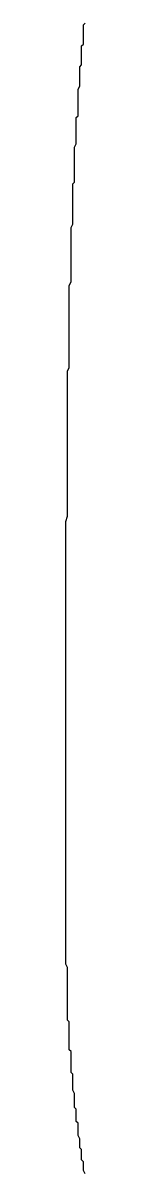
# Model space of a CAD drawing. Header units: millimetres. Extents: x 289 to 9778, y -894 to 6380.
# Drawn here: x 7138.59 to 7138.7, y -382.32 to -375.74 of the extents above; entities that cross this region are included whole.
import ezdxf

# ---------------------------------------------------------------- set-up
doc = ezdxf.new("R2010")
doc.units = ezdxf.units.MM

msp = doc.modelspace()

# ---------------------------------------------------------------- linework, layer by layer
msp.add_polyline3d([(7138.7001, -382.3225, 0), (7138.6901, -382.3025, 0), (7138.6901, -382.2925, 0), (7138.6901, -382.2825, 0), (7138.6901, -382.2725, 0), (7138.6901, -382.2525, 0), (7138.6801, -382.2425, 0), (7138.6801, -382.2325, 0), (7138.6801, -382.2125, 0), (7138.6801, -382.2025, 0), (7138.6801, -382.1925, 0), (7138.6801, -382.1825, 0), (7138.6701, -382.1725, 0), (7138.6701, -382.1525, 0), (7138.6701, -382.1425, 0), (7138.6701, -382.1325, 0), (7138.6701, -382.1225, 0), (7138.6601, -382.1025, 0), (7138.6601, -382.0925, 0), (7138.6601, -382.0825, 0), (7138.6601, -382.0725, 0), (7138.6601, -382.0625, 0), (7138.6601, -382.0425, 0), (7138.6601, -382.0325, 0), (7138.6501, -382.0225, 0), (7138.6501, -382.0125, 0), (7138.6501, -382.0025, 0), (7138.6501, -381.9825, 0), (7138.6501, -381.9725, 0), (7138.6501, -381.9625, 0), (7138.6501, -381.9525, 0), (7138.6401, -381.9425, 0), (7138.6401, -381.9325, 0), (7138.6401, -381.9125, 0), (7138.6401, -381.9025, 0), (7138.6401, -381.8925, 0), (7138.6401, -381.8825, 0), (7138.6401, -381.8725, 0), (7138.6401, -381.8625, 0), (7138.6301, -381.8425, 0), (7138.6301, -381.8325, 0), (7138.6301, -381.8225, 0), (7138.6301, -381.8125, 0), (7138.6301, -381.8025, 0), (7138.6301, -381.7925, 0), (7138.6301, -381.7825, 0), (7138.6301, -381.7625, 0), (7138.6301, -381.7525, 0), (7138.6201, -381.7425, 0), (7138.6201, -381.7325, 0), (7138.6201, -381.7225, 0), (7138.6201, -381.7125, 0), (7138.6201, -381.6925, 0), (7138.6201, -381.6825, 0), (7138.6201, -381.6725, 0), (7138.6201, -381.6625, 0), (7138.6201, -381.6525, 0), (7138.6201, -381.6425, 0), (7138.6201, -381.6225, 0), (7138.6101, -381.6125, 0), (7138.6101, -381.6025, 0), (7138.6101, -381.5925, 0), (7138.6101, -381.5825, 0), (7138.6101, -381.5725, 0), (7138.6101, -381.5525, 0), (7138.6101, -381.5425, 0), (7138.6101, -381.5325, 0), (7138.6101, -381.5225, 0), (7138.6101, -381.5125, 0), (7138.6101, -381.5025, 0), (7138.6101, -381.4825, 0), (7138.6101, -381.4725, 0), (7138.6101, -381.4625, 0), (7138.6101, -381.4525, 0), (7138.6001, -381.4425, 0), (7138.6001, -381.4225, 0), (7138.6001, -381.4125, 0), (7138.6001, -381.4025, 0), (7138.6001, -381.3925, 0), (7138.6001, -381.3825, 0), (7138.6001, -381.3625, 0), (7138.6001, -381.3525, 0), (7138.6001, -381.3425, 0), (7138.6001, -381.3325, 0), (7138.6001, -381.3125, 0), (7138.6001, -381.3025, 0), (7138.6001, -381.2925, 0), (7138.6001, -381.2825, 0), (7138.6001, -381.2625, 0), (7138.6001, -381.2525, 0), (7138.6001, -381.2425, 0), (7138.6001, -381.2325, 0), (7138.6001, -381.2125, 0), (7138.6001, -381.2025, 0), (7138.6001, -381.1925, 0), (7138.6001, -381.1725, 0), (7138.6001, -381.1625, 0), (7138.6001, -381.1525, 0), (7138.6001, -381.1425, 0), (7138.5901, -381.1225, 0), (7138.5901, -381.1125, 0), (7138.5901, -381.1025, 0), (7138.5901, -381.0825, 0), (7138.5901, -381.0725, 0), (7138.5901, -381.0525, 0), (7138.5901, -381.0425, 0), (7138.5901, -381.0325, 0), (7138.5901, -381.0125, 0), (7138.5901, -381.0025, 0), (7138.5901, -380.9925, 0), (7138.5901, -380.9725, 0), (7138.5901, -380.9625, 0), (7138.5901, -380.9425, 0), (7138.5901, -380.9325, 0), (7138.5901, -380.9225, 0), (7138.5901, -380.9025, 0), (7138.5901, -380.8925, 0), (7138.5901, -380.8725, 0), (7138.5901, -380.8625, 0), (7138.5901, -380.8425, 0), (7138.5901, -380.8325, 0), (7138.5901, -380.8125, 0), (7138.5901, -380.8025, 0), (7138.5901, -380.7825, 0), (7138.5901, -380.7725, 0), (7138.5901, -380.7525, 0), (7138.5901, -380.7425, 0), (7138.5901, -380.7225, 0), (7138.5901, -380.7125, 0), (7138.5901, -380.6925, 0), (7138.5901, -380.6725, 0), (7138.5901, -380.6625, 0), (7138.5901, -380.6425, 0), (7138.5901, -380.6325, 0), (7138.5901, -380.6125, 0), (7138.5901, -380.5925, 0), (7138.5901, -380.5825, 0), (7138.5901, -380.5625, 0), (7138.5901, -380.5425, 0), (7138.5901, -380.5325, 0), (7138.5901, -380.5125, 0), (7138.5901, -380.4925, 0), (7138.5901, -380.4825, 0), (7138.5901, -380.4625, 0), (7138.5901, -380.4425, 0), (7138.5901, -380.4225, 0), (7138.5901, -380.4125, 0), (7138.5901, -380.3925, 0), (7138.5901, -380.3725, 0), (7138.5901, -380.3525, 0), (7138.5901, -380.3325, 0), (7138.5901, -380.3125, 0), (7138.5901, -380.3025, 0), (7138.5901, -380.2825, 0), (7138.5901, -380.2625, 0), (7138.5901, -380.2425, 0), (7138.5901, -380.2225, 0), (7138.5901, -380.2025, 0), (7138.5901, -380.1825, 0), (7138.5901, -380.1625, 0), (7138.5901, -380.1425, 0), (7138.5901, -380.1225, 0), (7138.5901, -380.1025, 0), (7138.5901, -380.0825, 0), (7138.5901, -380.0625, 0), (7138.5901, -380.0425, 0), (7138.5901, -380.0225, 0), (7138.5901, -380.0025, 0), (7138.5901, -379.9825, 0), (7138.5901, -379.9625, 0), (7138.5901, -379.9425, 0), (7138.5901, -379.9225, 0), (7138.5901, -379.9025, 0), (7138.5901, -379.8825, 0), (7138.5901, -379.8625, 0), (7138.5901, -379.8425, 0), (7138.5901, -379.8225, 0), (7138.5901, -379.7925, 0), (7138.5901, -379.7725, 0), (7138.5901, -379.7525, 0), (7138.5901, -379.7325, 0), (7138.5901, -379.7125, 0), (7138.5901, -379.6925, 0), (7138.5901, -379.6625, 0), (7138.5901, -379.6425, 0), (7138.5901, -379.6225, 0), (7138.5901, -379.6025, 0), (7138.5901, -379.5725, 0), (7138.5901, -379.5525, 0), (7138.5901, -379.5325, 0), (7138.5901, -379.5125, 0), (7138.5901, -379.4825, 0), (7138.5901, -379.4625, 0), (7138.5901, -379.4425, 0), (7138.5901, -379.4225, 0), (7138.5901, -379.3925, 0), (7138.5901, -379.3725, 0), (7138.5901, -379.3525, 0), (7138.5901, -379.3225, 0), (7138.5901, -379.3025, 0), (7138.5901, -379.2825, 0), (7138.5901, -379.2525, 0), (7138.5901, -379.2325, 0), (7138.5901, -379.2125, 0), (7138.5901, -379.1825, 0), (7138.5901, -379.1625, 0), (7138.5901, -379.1425, 0), (7138.5901, -379.1125, 0), (7138.5901, -379.0925, 0), (7138.5901, -379.0725, 0), (7138.5901, -379.0425, 0), (7138.5901, -379.0225, 0), (7138.5901, -379.0025, 0), (7138.5901, -378.9725, 0), (7138.5901, -378.9525, 0), (7138.5901, -378.9225, 0), (7138.5901, -378.9025, 0), (7138.5901, -378.8825, 0), (7138.5901, -378.8525, 0), (7138.5901, -378.8325, 0), (7138.5901, -378.8025, 0), (7138.5901, -378.7825, 0), (7138.5901, -378.7625, 0), (7138.5901, -378.7325, 0), (7138.5901, -378.7125, 0), (7138.5901, -378.6825, 0), (7138.5901, -378.6625, 0), (7138.5901, -378.6425, 0), (7138.5901, -378.6125, 0), (7138.5901, -378.5925, 0), (7138.6001, -378.5625, 0), (7138.6001, -378.5425, 0), (7138.6001, -378.5225, 0), (7138.6001, -378.4925, 0), (7138.6001, -378.4725, 0), (7138.6001, -378.4425, 0), (7138.6001, -378.4225, 0), (7138.6001, -378.3925, 0), (7138.6001, -378.3725, 0), (7138.6001, -378.3525, 0), (7138.6001, -378.3225, 0), (7138.6001, -378.3025, 0), (7138.6001, -378.2725, 0), (7138.6001, -378.2525, 0), (7138.6001, -378.2325, 0), (7138.6001, -378.2025, 0), (7138.6001, -378.1825, 0), (7138.6001, -378.1525, 0), (7138.6001, -378.1325, 0), (7138.6001, -378.1125, 0), (7138.6001, -378.0825, 0), (7138.6001, -378.0625, 0), (7138.6001, -378.0425, 0), (7138.6001, -378.0125, 0), (7138.6001, -377.9925, 0), (7138.6001, -377.9625, 0), (7138.6001, -377.9425, 0), (7138.6001, -377.9225, 0), (7138.6001, -377.8925, 0), (7138.6001, -377.8725, 0), (7138.6001, -377.8525, 0), (7138.6001, -377.8225, 0), (7138.6001, -377.8025, 0), (7138.6001, -377.7825, 0), (7138.6001, -377.7525, 0), (7138.6001, -377.7325, 0), (7138.6101, -377.7125, 0), (7138.6101, -377.6825, 0), (7138.6101, -377.6625, 0), (7138.6101, -377.6425, 0), (7138.6101, -377.6225, 0), (7138.6101, -377.5925, 0), (7138.6101, -377.5725, 0), (7138.6101, -377.5525, 0), (7138.6101, -377.5325, 0), (7138.6101, -377.5025, 0), (7138.6101, -377.4825, 0), (7138.6101, -377.4625, 0), (7138.6101, -377.4425, 0), (7138.6101, -377.4125, 0), (7138.6101, -377.3925, 0), (7138.6101, -377.3725, 0), (7138.6101, -377.3525, 0), (7138.6101, -377.3325, 0), (7138.6101, -377.3025, 0), (7138.6101, -377.2825, 0), (7138.6101, -377.2625, 0), (7138.6101, -377.2425, 0), (7138.6201, -377.2225, 0), (7138.6201, -377.2025, 0), (7138.6201, -377.1825, 0), (7138.6201, -377.1525, 0), (7138.6201, -377.1325, 0), (7138.6201, -377.1125, 0), (7138.6201, -377.0925, 0), (7138.6201, -377.0725, 0), (7138.6201, -377.0525, 0), (7138.6201, -377.0325, 0), (7138.6201, -377.0125, 0), (7138.6201, -376.9925, 0), (7138.6201, -376.9725, 0), (7138.6201, -376.9525, 0), (7138.6201, -376.9325, 0), (7138.6201, -376.9125, 0), (7138.6301, -376.8925, 0), (7138.6301, -376.8725, 0), (7138.6301, -376.8525, 0), (7138.6301, -376.8325, 0), (7138.6301, -376.8125, 0), (7138.6301, -376.8025, 0), (7138.6301, -376.7825, 0), (7138.6301, -376.7625, 0), (7138.6301, -376.7425, 0), (7138.6301, -376.7225, 0), (7138.6301, -376.7025, 0), (7138.6301, -376.6825, 0), (7138.6301, -376.6625, 0), (7138.6401, -376.6525, 0), (7138.6401, -376.6325, 0), (7138.6401, -376.6125, 0), (7138.6401, -376.5925, 0), (7138.6401, -376.5725, 0), (7138.6401, -376.5625, 0), (7138.6401, -376.5425, 0), (7138.6401, -376.5225, 0), (7138.6401, -376.5025, 0), (7138.6401, -376.4925, 0), (7138.6401, -376.4725, 0), (7138.6401, -376.4525, 0), (7138.6501, -376.4325, 0), (7138.6501, -376.4225, 0), (7138.6501, -376.4025, 0), (7138.6501, -376.3825, 0), (7138.6501, -376.3725, 0), (7138.6501, -376.3525, 0), (7138.6501, -376.3325, 0), (7138.6501, -376.3125, 0), (7138.6501, -376.3025, 0), (7138.6501, -376.2825, 0), (7138.6601, -376.2725, 0), (7138.6601, -376.2525, 0), (7138.6601, -376.2325, 0), (7138.6601, -376.2225, 0), (7138.6601, -376.2025, 0), (7138.6601, -376.1825, 0), (7138.6601, -376.1725, 0), (7138.6601, -376.1525, 0), (7138.6601, -376.1425, 0), (7138.6601, -376.1225, 0), (7138.6701, -376.1025, 0), (7138.6701, -376.0925, 0), (7138.6701, -376.0725, 0), (7138.6701, -376.0625, 0), (7138.6701, -376.0425, 0), (7138.6701, -376.0325, 0), (7138.6701, -376.0125, 0), (7138.6701, -375.9925, 0), (7138.6801, -375.9825, 0), (7138.6801, -375.9625, 0), (7138.6801, -375.9525, 0), (7138.6801, -375.9325, 0), (7138.6801, -375.9225, 0), (7138.6801, -375.9025, 0), (7138.6801, -375.8925, 0), (7138.6801, -375.8725, 0), (7138.6901, -375.8625, 0), (7138.6901, -375.8425, 0), (7138.6901, -375.8325, 0), (7138.6901, -375.8125, 0), (7138.6901, -375.8025, 0), (7138.6901, -375.7825, 0), (7138.6901, -375.7725, 0), (7138.6901, -375.7525, 0), (7138.7001, -375.7425, 0)])

doc.saveas('drawing.dxf')
